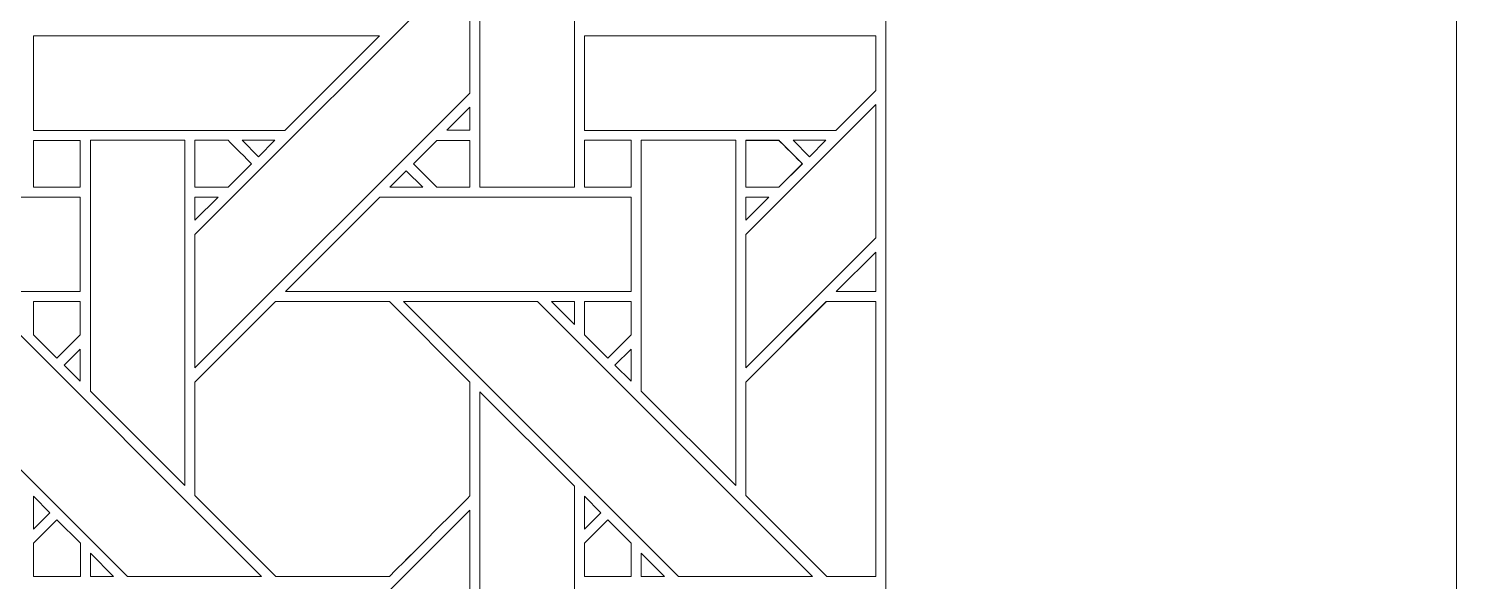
# Model space of a CAD drawing. Header units: inches. Extents: x 2.4 to 22.4, y -0.9 to 19.1.
# Drawn here: x 19.924 to 22.383, y 3.631 to 4.584 of the extents above; entities that cross this region are included whole.
import ezdxf

# ---------------------------------------------------------------- set-up
doc = ezdxf.new("R2010")
doc.units = ezdxf.units.IN
doc.header["$MEASUREMENT"] = 0
doc.layers.add('Design', color=7, linetype='Continuous', lineweight=0)

msp = doc.modelspace()

# ---------------------------------------------------------------- linework, layer by layer
at = {"layer": 'Design'}
for points, knots in [([(2.3829, 19.0948), (2.3829, 19.0948), (2.3829, -0.9052), (2.3829, -0.9052), (2.3829, -0.9052), (22.3829, -0.9052), (22.3829, -0.9052), (22.3829, -0.9052), (22.3829, 19.0948), (22.3829, 19.0948), (22.3829, 19.0948), (2.3829, 19.0948), (2.3829, 19.0948)], [0, 0, 0, 0, 1, 1, 1, 2, 2, 2, 3, 3, 3, 4, 4, 4, 4]), ([(3.3653, 18.1123), (3.3653, 18.1123), (3.3653, 0.0772), (3.3653, 0.0772), (3.3653, 0.0772), (21.4004, 0.0772), (21.4004, 0.0772), (21.4004, 0.0772), (21.4004, 18.1123), (21.4004, 18.1123), (21.4004, 18.1123), (3.3653, 18.1123), (3.3653, 18.1123)], [0, 0, 0, 0, 1, 1, 1, 2, 2, 2, 3, 3, 3, 4, 4, 4, 4]), ([(20.701, 4.3108), (20.701, 4.3108), (20.701, 4.9066), (20.701, 4.9066), (20.701, 4.9066), (20.8638, 4.7445), (20.8638, 4.7445), (20.8638, 4.7445), (20.8638, 4.3108), (20.8638, 4.3108), (20.8638, 4.3108), (20.701, 4.3108), (20.701, 4.3108)], [0, 0, 0, 0, 1, 1, 1, 2, 2, 2, 3, 3, 3, 4, 4, 4, 4]), ([(20.6839, 4.473), (20.6839, 4.473), (20.2102, 3.9994), (20.2102, 3.9994), (20.2102, 3.9994), (20.2102, 4.2294), (20.2102, 4.2294), (20.2102, 4.2294), (20.6839, 4.703), (20.6839, 4.703), (20.6839, 4.703), (20.6839, 4.473), (20.6839, 4.473)], [0, 0, 0, 0, 1, 1, 1, 2, 2, 2, 3, 3, 3, 4, 4, 4, 4]), ([(19.9324, 4.4088), (19.9324, 4.4088), (19.9324, 4.5715), (19.9324, 4.5715), (19.9324, 4.5715), (20.5281, 4.5715), (20.5281, 4.5715), (20.5281, 4.5715), (20.3653, 4.4088), (20.3653, 4.4088), (20.3653, 4.4088), (19.9324, 4.4088), (19.9324, 4.4088)], [0, 0, 0, 0, 1, 1, 1, 2, 2, 2, 3, 3, 3, 4, 4, 4, 4]), ([(21.3141, 4.4088), (21.3141, 4.4088), (20.8811, 4.4088), (20.8811, 4.4088), (20.8811, 4.4088), (20.8811, 4.5715), (20.8811, 4.5715), (20.8811, 4.5715), (21.3829, 4.5715), (21.3829, 4.5715), (21.3829, 4.5715), (21.3829, 4.4776), (21.3829, 4.4776), (21.3829, 4.4776), (21.3141, 4.4088), (21.3141, 4.4088)], [0, 0, 0, 0, 1, 1, 1, 2, 2, 2, 3, 3, 3, 4, 4, 4, 5, 5, 5, 5]), ([(21.1589, 3.9994), (21.1589, 3.9994), (21.1589, 4.2294), (21.1589, 4.2294), (21.1589, 4.2294), (21.3829, 4.4532), (21.3829, 4.4532), (21.3829, 4.4532), (21.3829, 4.2233), (21.3829, 4.2233), (21.3829, 4.2233), (21.1589, 3.9994), (21.1589, 3.9994)], [0, 0, 0, 0, 1, 1, 1, 2, 2, 2, 3, 3, 3, 4, 4, 4, 4]), ([(20.6441, 4.4089), (20.6441, 4.4089), (20.6839, 4.4486), (20.6839, 4.4486), (20.6839, 4.4486), (20.6839, 4.4089), (20.6839, 4.4089), (20.6839, 4.4089), (20.6441, 4.4089), (20.6441, 4.4089)], [0, 0, 0, 0, 1, 1, 1, 2, 2, 2, 3, 3, 3, 3]), ([(19.9324, 4.3915), (19.9324, 4.3915), (20.0127, 4.3915), (20.0127, 4.3915), (20.0127, 4.3915), (20.0127, 4.3107), (20.0127, 4.3107), (20.0127, 4.3107), (19.9324, 4.3107), (19.9324, 4.3107), (19.9324, 4.3107), (19.9324, 4.3915), (19.9324, 4.3915)], [0, 0, 0, 0, 1, 1, 1, 2, 2, 2, 3, 3, 3, 4, 4, 4, 4]), ([(19.9324, 4.3107), (19.9324, 4.3107), (19.9324, 4.3915), (19.9324, 4.3915), (19.9324, 4.3915), (20.0127, 4.3915), (20.0127, 4.3915), (20.0127, 4.3915), (20.0127, 4.3107), (20.0127, 4.3107), (20.0127, 4.3107), (19.9324, 4.3107), (19.9324, 4.3107)], [0, 0, 0, 0, 1, 1, 1, 2, 2, 2, 3, 3, 3, 4, 4, 4, 4]), ([(20.1931, 3.7964), (20.1931, 3.7964), (20.0302, 3.9594), (20.0302, 3.9594), (20.0302, 3.9594), (20.0302, 4.3916), (20.0302, 4.3916), (20.0302, 4.3916), (20.1931, 4.3916), (20.1931, 4.3916), (20.1931, 4.3916), (20.1931, 3.7964), (20.1931, 3.7964)], [0, 0, 0, 0, 1, 1, 1, 2, 2, 2, 3, 3, 3, 4, 4, 4, 4]), ([(20.2673, 4.3916), (20.2725, 4.3865), (20.3032, 4.3556), (20.3077, 4.3512), (20.3077, 4.3512), (20.2673, 4.3107), (20.2673, 4.3107), (20.2673, 4.3107), (20.2103, 4.3107), (20.2103, 4.3107), (20.2103, 4.3107), (20.2103, 4.3916), (20.2103, 4.3916), (20.2103, 4.3916), (20.2673, 4.3916), (20.2673, 4.3916)], [0, 0, 0, 0, 1, 1, 1, 2, 2, 2, 3, 3, 3, 4, 4, 4, 5, 5, 5, 5]), ([(20.2103, 4.3107), (20.2103, 4.3107), (20.2103, 4.3916), (20.2103, 4.3916), (20.2103, 4.3916), (20.2673, 4.3916), (20.2673, 4.3916), (20.2725, 4.3865), (20.3032, 4.3556), (20.3077, 4.3512), (20.3077, 4.3512), (20.2673, 4.3107), (20.2673, 4.3107), (20.2673, 4.3107), (20.2103, 4.3107), (20.2103, 4.3107)], [0, 0, 0, 0, 1, 1, 1, 2, 2, 2, 3, 3, 3, 4, 4, 4, 5, 5, 5, 5]), ([(20.2916, 4.3916), (20.2916, 4.3916), (20.3481, 4.3916), (20.3481, 4.3916), (20.3481, 4.3916), (20.3198, 4.3634), (20.3198, 4.3634), (20.3198, 4.3634), (20.2916, 4.3916), (20.2916, 4.3916)], [0, 0, 0, 0, 1, 1, 1, 2, 2, 2, 3, 3, 3, 3]), ([(20.6268, 4.3107), (20.6268, 4.3107), (20.5865, 4.3511), (20.5865, 4.3511), (20.5865, 4.3511), (20.6269, 4.3915), (20.6269, 4.3915), (20.6269, 4.3915), (20.6839, 4.3915), (20.6839, 4.3915), (20.6839, 4.3915), (20.6839, 4.3107), (20.6839, 4.3107), (20.6839, 4.3107), (20.6268, 4.3107), (20.6268, 4.3107)], [0, 0, 0, 0, 1, 1, 1, 2, 2, 2, 3, 3, 3, 4, 4, 4, 5, 5, 5, 5]), ([(20.6839, 4.3915), (20.6839, 4.3915), (20.6839, 4.3107), (20.6839, 4.3107), (20.6839, 4.3107), (20.6268, 4.3107), (20.6268, 4.3107), (20.6268, 4.3107), (20.5865, 4.3511), (20.5865, 4.3511), (20.5865, 4.3511), (20.6269, 4.3915), (20.6269, 4.3915), (20.6269, 4.3915), (20.6839, 4.3915), (20.6839, 4.3915)], [0, 0, 0, 0, 1, 1, 1, 2, 2, 2, 3, 3, 3, 4, 4, 4, 5, 5, 5, 5]), ([(20.8812, 4.3916), (20.8812, 4.3916), (20.9614, 4.3916), (20.9614, 4.3916), (20.9614, 4.3916), (20.9614, 4.3107), (20.9614, 4.3107), (20.9614, 4.3107), (20.8812, 4.3107), (20.8812, 4.3107), (20.8812, 4.3107), (20.8812, 4.3916), (20.8812, 4.3916)], [0, 0, 0, 0, 1, 1, 1, 2, 2, 2, 3, 3, 3, 4, 4, 4, 4]), ([(20.9614, 4.3107), (20.9614, 4.3107), (20.8812, 4.3107), (20.8812, 4.3107), (20.8812, 4.3107), (20.8812, 4.3916), (20.8812, 4.3916), (20.8812, 4.3916), (20.9614, 4.3916), (20.9614, 4.3916), (20.9614, 4.3916), (20.9614, 4.3107), (20.9614, 4.3107)], [0, 0, 0, 0, 1, 1, 1, 2, 2, 2, 3, 3, 3, 4, 4, 4, 4]), ([(20.9789, 3.9594), (20.9789, 3.9594), (20.9789, 4.3916), (20.9789, 4.3916), (20.9789, 4.3916), (21.1418, 4.3916), (21.1418, 4.3916), (21.1418, 4.3916), (21.1418, 3.7964), (21.1418, 3.7964), (21.1418, 3.7964), (20.9789, 3.9594), (20.9789, 3.9594)], [0, 0, 0, 0, 1, 1, 1, 2, 2, 2, 3, 3, 3, 4, 4, 4, 4]), ([(21.2563, 4.3512), (21.2563, 4.3512), (21.2159, 4.3108), (21.2159, 4.3108), (21.2159, 4.3108), (21.1589, 4.3108), (21.1589, 4.3108), (21.1589, 4.3108), (21.1589, 4.3916), (21.1589, 4.3916), (21.1589, 4.3916), (21.216, 4.3916), (21.216, 4.3916), (21.2211, 4.3865), (21.2519, 4.3556), (21.2563, 4.3512)], [0, 0, 0, 0, 1, 1, 1, 2, 2, 2, 3, 3, 3, 4, 4, 4, 5, 5, 5, 5]), ([(21.2161, 4.3915), (21.2213, 4.3864), (21.2521, 4.3556), (21.2565, 4.3511), (21.2565, 4.3511), (21.2161, 4.3107), (21.2161, 4.3107), (21.2161, 4.3107), (21.1591, 4.3107), (21.1591, 4.3107), (21.1591, 4.3107), (21.1591, 4.3915), (21.1591, 4.3915), (21.1591, 4.3915), (21.2161, 4.3915), (21.2161, 4.3915)], [0, 0, 0, 0, 1, 1, 1, 2, 2, 2, 3, 3, 3, 4, 4, 4, 5, 5, 5, 5]), ([(21.2404, 4.3916), (21.2404, 4.3916), (21.2968, 4.3916), (21.2968, 4.3916), (21.2968, 4.3916), (21.2686, 4.3634), (21.2686, 4.3634), (21.2686, 4.3634), (21.2404, 4.3916), (21.2404, 4.3916)], [0, 0, 0, 0, 1, 1, 1, 2, 2, 2, 3, 3, 3, 3]), ([(20.6025, 4.3108), (20.6025, 4.3108), (20.546, 4.3108), (20.546, 4.3108), (20.546, 4.3108), (20.5743, 4.339), (20.5743, 4.339), (20.5743, 4.339), (20.6025, 4.3108), (20.6025, 4.3108)], [0, 0, 0, 0, 1, 1, 1, 2, 2, 2, 3, 3, 3, 3]), ([(20.0126, 4.2936), (20.0126, 4.2936), (20.0126, 4.1308), (20.0126, 4.1308), (20.0126, 4.1308), (19.4173, 4.1308), (19.4173, 4.1308), (19.4173, 4.1308), (19.5802, 4.2936), (19.5802, 4.2936), (19.5802, 4.2936), (20.0126, 4.2936), (20.0126, 4.2936)], [0, 0, 0, 0, 1, 1, 1, 2, 2, 2, 3, 3, 3, 4, 4, 4, 4]), ([(20.2501, 4.2936), (20.2501, 4.2936), (20.2102, 4.2538), (20.2102, 4.2538), (20.2102, 4.2538), (20.2102, 4.2936), (20.2102, 4.2936), (20.2102, 4.2936), (20.2501, 4.2936), (20.2501, 4.2936)], [0, 0, 0, 0, 1, 1, 1, 2, 2, 2, 3, 3, 3, 3]), ([(20.9613, 4.2936), (20.9613, 4.2936), (20.9613, 4.1308), (20.9613, 4.1308), (20.9613, 4.1308), (20.3661, 4.1308), (20.3661, 4.1308), (20.3661, 4.1308), (20.5289, 4.2936), (20.5289, 4.2936), (20.5289, 4.2936), (20.9613, 4.2936), (20.9613, 4.2936)], [0, 0, 0, 0, 1, 1, 1, 2, 2, 2, 3, 3, 3, 4, 4, 4, 4]), ([(21.1988, 4.2936), (21.1988, 4.2936), (21.1589, 4.2538), (21.1589, 4.2538), (21.1589, 4.2538), (21.1589, 4.2936), (21.1589, 4.2936), (21.1589, 4.2936), (21.1988, 4.2936), (21.1988, 4.2936)], [0, 0, 0, 0, 1, 1, 1, 2, 2, 2, 3, 3, 3, 3]), ([(21.3148, 4.1308), (21.3148, 4.1308), (21.3829, 4.1989), (21.3829, 4.1989), (21.3829, 4.1989), (21.3829, 4.1308), (21.3829, 4.1308), (21.3829, 4.1308), (21.3148, 4.1308), (21.3148, 4.1308)], [0, 0, 0, 0, 1, 1, 1, 2, 2, 2, 3, 3, 3, 3]), ([(20.0942, 3.64), (20.0942, 3.64), (19.6206, 4.1137), (19.6206, 4.1137), (19.6206, 4.1137), (19.8516, 4.1137), (19.8516, 4.1137), (19.8516, 4.1137), (20.3252, 3.64), (20.3252, 3.64), (20.3252, 3.64), (20.0942, 3.64), (20.0942, 3.64)], [0, 0, 0, 0, 1, 1, 1, 2, 2, 2, 3, 3, 3, 4, 4, 4, 4]), ([(20.0127, 4.1137), (20.0127, 4.1137), (20.0127, 4.0561), (20.0127, 4.0561), (20.0127, 4.0561), (19.9727, 4.0161), (19.9727, 4.0161), (19.9727, 4.0161), (19.9324, 4.0564), (19.9324, 4.0564), (19.9324, 4.0564), (19.9324, 4.1137), (19.9324, 4.1137), (19.9324, 4.1137), (20.0127, 4.1137), (20.0127, 4.1137)], [0, 0, 0, 0, 1, 1, 1, 2, 2, 2, 3, 3, 3, 4, 4, 4, 5, 5, 5, 5]), ([(19.9727, 4.0161), (19.9727, 4.0161), (19.9324, 4.0564), (19.9324, 4.0564), (19.9324, 4.0564), (19.9324, 4.1137), (19.9324, 4.1137), (19.9324, 4.1137), (20.0127, 4.1137), (20.0127, 4.1137), (20.0127, 4.1137), (20.0127, 4.0561), (20.0127, 4.0561), (20.0127, 4.0561), (19.9727, 4.0161), (19.9727, 4.0161)], [0, 0, 0, 0, 1, 1, 1, 2, 2, 2, 3, 3, 3, 4, 4, 4, 5, 5, 5, 5]), ([(20.6839, 3.7787), (20.6662, 3.7609), (20.5543, 3.6491), (20.5452, 3.64), (20.5452, 3.64), (20.3495, 3.64), (20.3495, 3.64), (20.3495, 3.64), (20.2103, 3.7793), (20.2103, 3.7793), (20.2103, 3.7793), (20.2103, 3.9749), (20.2103, 3.9749), (20.2103, 3.9749), (20.3489, 4.1137), (20.3489, 4.1137), (20.3489, 4.1137), (20.5451, 4.1137), (20.5451, 4.1137), (20.5451, 4.1137), (20.6839, 3.975), (20.6839, 3.975), (20.6839, 3.975), (20.6839, 3.7787), (20.6839, 3.7787)], [0, 0, 0, 0, 1, 1, 1, 2, 2, 2, 3, 3, 3, 4, 4, 4, 5, 5, 5, 6, 6, 6, 7, 7, 7, 8, 8, 8, 8]), ([(20.349, 4.1136), (20.349, 4.1136), (20.5452, 4.1136), (20.5452, 4.1136), (20.5452, 4.1136), (20.684, 3.9749), (20.684, 3.9749), (20.684, 3.9749), (20.684, 3.7787), (20.684, 3.7787), (20.6662, 3.7607), (20.5542, 3.649), (20.5452, 3.64), (20.5452, 3.64), (20.3495, 3.64), (20.3495, 3.64), (20.3495, 3.64), (20.2103, 3.7793), (20.2103, 3.7793), (20.2103, 3.7793), (20.2103, 3.9749), (20.2103, 3.9749), (20.2103, 3.9749), (20.349, 4.1136), (20.349, 4.1136)], [0, 0, 0, 0, 1, 1, 1, 2, 2, 2, 3, 3, 3, 4, 4, 4, 5, 5, 5, 6, 6, 6, 7, 7, 7, 8, 8, 8, 8]), ([(21.274, 3.64), (21.274, 3.64), (21.0429, 3.64), (21.0429, 3.64), (21.0429, 3.64), (20.5694, 4.1137), (20.5694, 4.1137), (20.5694, 4.1137), (20.8003, 4.1137), (20.8003, 4.1137), (20.8003, 4.1137), (21.274, 3.64), (21.274, 3.64)], [0, 0, 0, 0, 1, 1, 1, 2, 2, 2, 3, 3, 3, 4, 4, 4, 4]), ([(20.8639, 4.1137), (20.8639, 4.1137), (20.8639, 4.0739), (20.8639, 4.0739), (20.8639, 4.0739), (20.8244, 4.1137), (20.8244, 4.1137), (20.8244, 4.1137), (20.8639, 4.1137), (20.8639, 4.1137)], [0, 0, 0, 0, 1, 1, 1, 2, 2, 2, 3, 3, 3, 3]), ([(20.9614, 4.1137), (20.9614, 4.1137), (20.9614, 4.0561), (20.9614, 4.0561), (20.9614, 4.0561), (20.9215, 4.0161), (20.9215, 4.0161), (20.9215, 4.0161), (20.8812, 4.0564), (20.8812, 4.0564), (20.8812, 4.0564), (20.8812, 4.1137), (20.8812, 4.1137), (20.8812, 4.1137), (20.9614, 4.1137), (20.9614, 4.1137)], [0, 0, 0, 0, 1, 1, 1, 2, 2, 2, 3, 3, 3, 4, 4, 4, 5, 5, 5, 5]), ([(20.9215, 4.0161), (20.9215, 4.0161), (20.8812, 4.0564), (20.8812, 4.0564), (20.8812, 4.0564), (20.8812, 4.1137), (20.8812, 4.1137), (20.8812, 4.1137), (20.9614, 4.1137), (20.9614, 4.1137), (20.9614, 4.1137), (20.9614, 4.0561), (20.9614, 4.0561), (20.9614, 4.0561), (20.9215, 4.0161), (20.9215, 4.0161)], [0, 0, 0, 0, 1, 1, 1, 2, 2, 2, 3, 3, 3, 4, 4, 4, 5, 5, 5, 5]), ([(21.2983, 3.64), (21.2983, 3.64), (21.1589, 3.7793), (21.1589, 3.7793), (21.1589, 3.7793), (21.1589, 3.975), (21.1589, 3.975), (21.1589, 3.975), (21.2976, 4.1136), (21.2976, 4.1136), (21.2976, 4.1136), (21.3829, 4.1136), (21.3829, 4.1136), (21.3829, 4.1136), (21.3829, 3.64), (21.3829, 3.64), (21.3829, 3.64), (21.2983, 3.64), (21.2983, 3.64)], [0, 0, 0, 0, 1, 1, 1, 2, 2, 2, 3, 3, 3, 4, 4, 4, 5, 5, 5, 6, 6, 6, 6]), ([(21.2978, 4.1136), (21.2978, 4.1136), (21.3829, 4.1136), (21.3829, 4.1136), (21.3829, 4.1136), (21.3829, 3.64), (21.3829, 3.64), (21.3829, 3.64), (21.2983, 3.64), (21.2983, 3.64), (21.2983, 3.64), (21.1591, 3.7792), (21.1591, 3.7792), (21.1591, 3.7792), (21.1591, 3.9749), (21.1591, 3.9749), (21.1591, 3.9749), (21.2978, 4.1136), (21.2978, 4.1136)], [0, 0, 0, 0, 1, 1, 1, 2, 2, 2, 3, 3, 3, 4, 4, 4, 5, 5, 5, 6, 6, 6, 6]), ([(20.0126, 4.0319), (20.0126, 4.0319), (20.0126, 3.9767), (20.0126, 3.9767), (20.0126, 3.9767), (19.9848, 4.0041), (19.9848, 4.0041), (19.9848, 4.0041), (20.0126, 4.0319), (20.0126, 4.0319)], [0, 0, 0, 0, 1, 1, 1, 2, 2, 2, 3, 3, 3, 3]), ([(20.9613, 4.0319), (20.9613, 4.0319), (20.9613, 3.9767), (20.9613, 3.9767), (20.9613, 3.9767), (20.9336, 4.0041), (20.9336, 4.0041), (20.9336, 4.0041), (20.9613, 4.0319), (20.9613, 4.0319)], [0, 0, 0, 0, 1, 1, 1, 2, 2, 2, 3, 3, 3, 3]), ([(20.701, 3.362), (20.701, 3.362), (20.701, 3.9579), (20.701, 3.9579), (20.701, 3.9579), (20.8638, 3.7957), (20.8638, 3.7957), (20.8638, 3.7957), (20.8638, 3.362), (20.8638, 3.362), (20.8638, 3.362), (20.701, 3.362), (20.701, 3.362)], [0, 0, 0, 0, 1, 1, 1, 2, 2, 2, 3, 3, 3, 4, 4, 4, 4]), ([(19.9324, 3.7215), (19.9324, 3.7215), (19.9324, 3.7782), (19.9324, 3.7782), (19.9324, 3.7782), (19.9605, 3.7497), (19.9605, 3.7497), (19.9605, 3.7497), (19.9324, 3.7215), (19.9324, 3.7215)], [0, 0, 0, 0, 1, 1, 1, 2, 2, 2, 3, 3, 3, 3]), ([(20.8811, 3.7215), (20.8811, 3.7215), (20.8811, 3.7782), (20.8811, 3.7782), (20.8811, 3.7782), (20.9093, 3.7497), (20.9093, 3.7497), (20.9093, 3.7497), (20.8811, 3.7215), (20.8811, 3.7215)], [0, 0, 0, 0, 1, 1, 1, 2, 2, 2, 3, 3, 3, 3]), ([(20.6839, 3.5243), (20.6839, 3.5243), (20.2102, 3.0506), (20.2102, 3.0506), (20.2102, 3.0506), (20.2102, 3.2807), (20.2102, 3.2807), (20.2102, 3.2807), (20.6839, 3.7543), (20.6839, 3.7543), (20.6839, 3.7543), (20.6839, 3.5243), (20.6839, 3.5243)], [0, 0, 0, 0, 1, 1, 1, 2, 2, 2, 3, 3, 3, 4, 4, 4, 4]), ([(19.9324, 3.6398), (19.9324, 3.6398), (19.9324, 3.6971), (19.9324, 3.6971), (19.9324, 3.6971), (19.9727, 3.7374), (19.9727, 3.7374), (19.9727, 3.7374), (20.0131, 3.6971), (20.0131, 3.6971), (20.0131, 3.6971), (20.0131, 3.6398), (20.0131, 3.6398), (20.0131, 3.6398), (19.9324, 3.6398), (19.9324, 3.6398)], [0, 0, 0, 0, 1, 1, 1, 2, 2, 2, 3, 3, 3, 4, 4, 4, 5, 5, 5, 5]), ([(19.9727, 3.7374), (19.9727, 3.7374), (20.0131, 3.6971), (20.0131, 3.6971), (20.0131, 3.6971), (20.0131, 3.6398), (20.0131, 3.6398), (20.0131, 3.6398), (19.9324, 3.6398), (19.9324, 3.6398), (19.9324, 3.6398), (19.9324, 3.6971), (19.9324, 3.6971), (19.9324, 3.6971), (19.9727, 3.7374), (19.9727, 3.7374)], [0, 0, 0, 0, 1, 1, 1, 2, 2, 2, 3, 3, 3, 4, 4, 4, 5, 5, 5, 5]), ([(20.8812, 3.6398), (20.8812, 3.6398), (20.8812, 3.6971), (20.8812, 3.6971), (20.8812, 3.6971), (20.9215, 3.7374), (20.9215, 3.7374), (20.9215, 3.7374), (20.9618, 3.6971), (20.9618, 3.6971), (20.9618, 3.6971), (20.9618, 3.6398), (20.9618, 3.6398), (20.9618, 3.6398), (20.8812, 3.6398), (20.8812, 3.6398)], [0, 0, 0, 0, 1, 1, 1, 2, 2, 2, 3, 3, 3, 4, 4, 4, 5, 5, 5, 5]), ([(20.9214, 3.7374), (20.9214, 3.7374), (20.9618, 3.6971), (20.9618, 3.6971), (20.9618, 3.6971), (20.9618, 3.6398), (20.9618, 3.6398), (20.9618, 3.6398), (20.8812, 3.6398), (20.8812, 3.6398), (20.8812, 3.6398), (20.8812, 3.6971), (20.8812, 3.6971), (20.8812, 3.6971), (20.9214, 3.7374), (20.9214, 3.7374)], [0, 0, 0, 0, 1, 1, 1, 2, 2, 2, 3, 3, 3, 4, 4, 4, 5, 5, 5, 5]), ([(20.0303, 3.64), (20.0303, 3.64), (20.0303, 3.6798), (20.0303, 3.6798), (20.0303, 3.6798), (20.07, 3.64), (20.07, 3.64), (20.07, 3.64), (20.0303, 3.64), (20.0303, 3.64)], [0, 0, 0, 0, 1, 1, 1, 2, 2, 2, 3, 3, 3, 3]), ([(21.0187, 3.64), (21.0187, 3.64), (20.979, 3.64), (20.979, 3.64), (20.979, 3.64), (20.979, 3.6798), (20.979, 3.6798), (20.979, 3.6798), (21.0187, 3.64), (21.0187, 3.64)], [0, 0, 0, 0, 1, 1, 1, 2, 2, 2, 3, 3, 3, 3])]:
    msp.add_open_spline(points, degree=3, knots=knots, dxfattribs=at)

doc.saveas('drawing.dxf')
